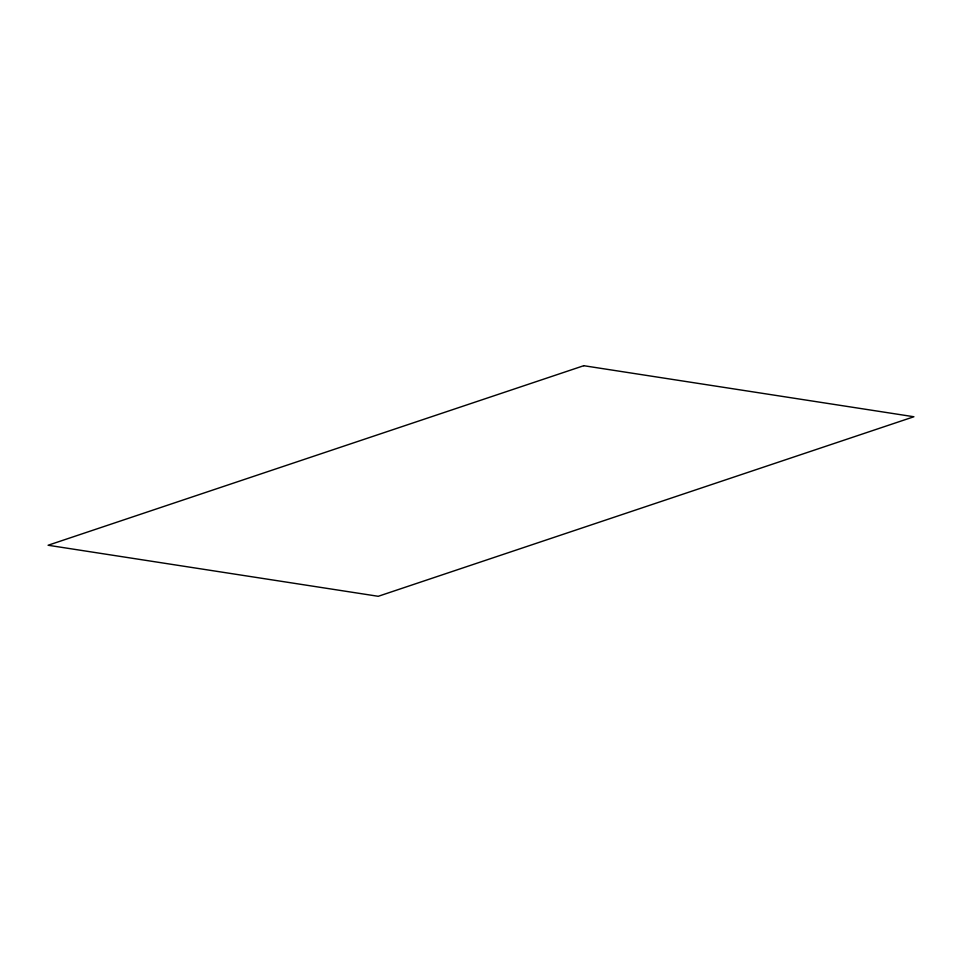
<?xml version="1.0" encoding="UTF-8"?>
<svg xmlns="http://www.w3.org/2000/svg" width="962" height="962" viewBox="0 0 962 962"><rect width="100%" height="100%" fill="white"/><g stroke="black" fill="none" stroke-linecap="round" stroke-linejoin="round"><path stroke-width="1.44" d="M583.766 365.704L48.1 545.25L378.234 596.296L913.9 416.75L583.766 365.704"/></g></svg>
